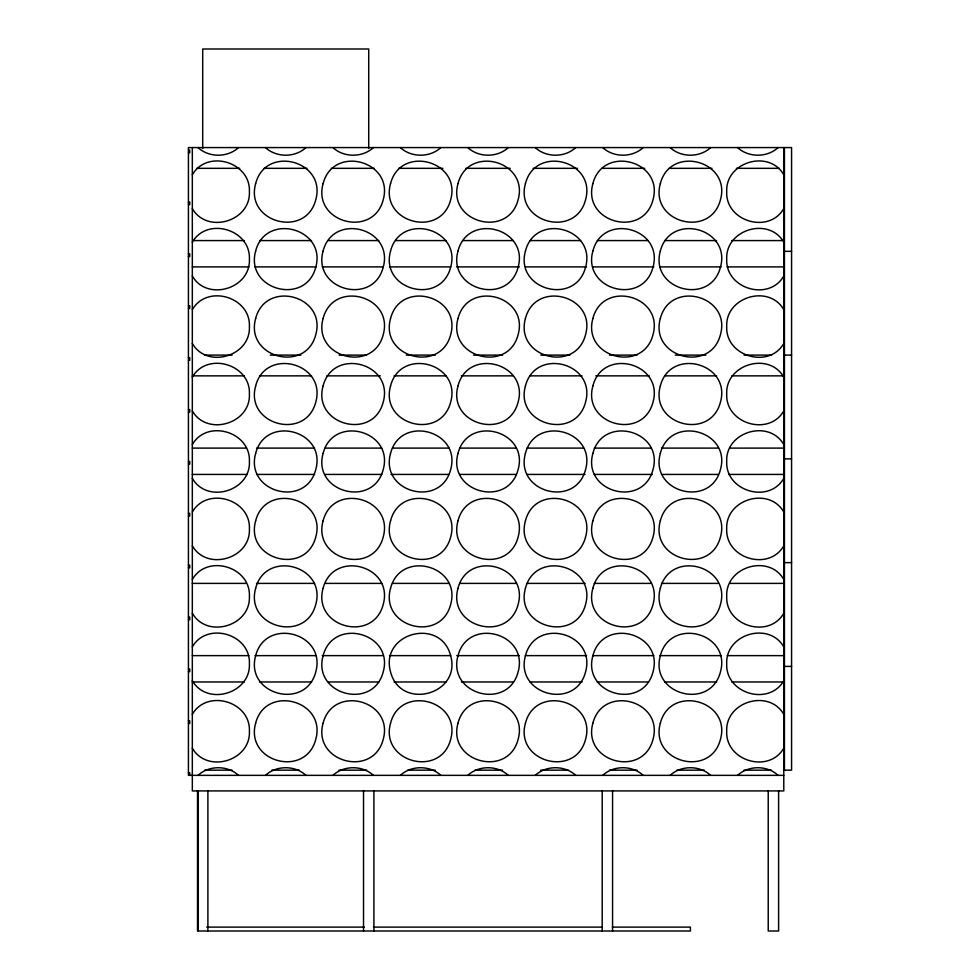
<?xml version="1.0" encoding="UTF-8"?>
<svg xmlns="http://www.w3.org/2000/svg" width="980" height="980" viewBox="0 0 980 980"><rect width="100%" height="100%" fill="white"/><g stroke="black" fill="none" stroke-linecap="round" stroke-linejoin="round"><path stroke-width="1.47" d="M192.325 174.783C207.123 148.936 250.807 161.994 249.398 191.676C250.807 221.358 207.123 234.416 192.325 208.569M192.325 242.232C207.123 216.384 250.807 229.443 249.398 259.124C250.807 288.806 207.123 301.865 192.325 276.017M192.325 309.68C207.123 283.832 250.807 296.891 249.398 326.573C250.807 356.255 207.123 369.313 192.325 343.466M192.325 377.129C207.123 351.281 250.807 364.34 249.398 394.021C250.807 423.703 207.123 436.762 192.325 410.914M192.325 444.577C207.123 418.717 250.807 431.776 249.398 461.47C250.807 491.152 207.123 504.21 192.325 478.35M192.325 512.026C207.123 486.166 250.807 499.224 249.398 528.906C250.807 558.6 207.123 571.659 192.325 545.799M192.325 579.462C207.123 553.614 250.807 566.673 249.398 596.355C250.807 626.036 207.123 639.095 192.325 613.247M192.325 646.91C207.123 621.063 250.807 634.121 249.398 663.803C250.807 693.485 207.123 706.543 192.325 680.696M192.325 714.359C207.123 688.511 250.807 701.57 249.398 731.252C250.807 760.933 207.123 773.992 192.325 748.144M783.78 208.569C768.982 234.416 725.298 221.358 726.719 191.676C725.298 161.994 768.982 148.936 783.78 174.783M783.78 276.017C768.982 301.865 725.298 288.806 726.719 259.124C725.298 229.443 768.982 216.384 783.78 242.232M783.78 343.466C768.982 369.313 725.298 356.255 726.719 326.573C725.298 296.891 768.982 283.832 783.78 309.68M783.78 410.914C768.982 436.762 725.298 423.703 726.719 394.021C725.298 364.34 768.982 351.281 783.78 377.129M783.78 478.35C768.982 504.21 725.298 491.152 726.719 461.47C725.298 431.776 768.982 418.717 783.78 444.577M783.78 545.799C768.982 571.659 725.298 558.6 726.719 528.906C725.298 499.224 768.982 486.166 783.78 512.026M783.78 613.247C768.982 639.095 725.298 626.036 726.719 596.355C725.298 566.673 768.982 553.614 783.78 579.462M783.78 680.696C768.982 706.543 725.298 693.485 726.719 663.803C725.298 634.121 768.982 621.063 783.78 646.91M783.78 748.144C768.982 773.992 725.298 760.933 726.719 731.252C725.298 701.57 768.982 688.511 783.78 714.359M238.532 147.576C227.544 157.731 208.985 157.731 197.997 147.576M305.981 147.576C294.992 157.731 276.434 157.731 265.445 147.576M373.429 147.576C362.441 157.731 343.882 157.731 332.894 147.576M440.877 147.576C429.889 157.731 411.33 157.731 400.33 147.576M508.326 147.576C497.338 157.731 478.779 157.731 467.779 147.576M575.774 147.576C564.774 157.731 546.227 157.731 535.227 147.576M643.223 147.576C632.223 157.731 613.676 157.731 602.676 147.576M710.672 147.576C699.671 157.731 681.112 157.731 670.124 147.576M778.12 147.576C767.12 157.731 748.561 157.731 737.573 147.576M197.997 775.352C208.985 765.196 227.544 765.196 238.532 775.352M265.445 775.352C276.434 765.196 294.992 765.196 305.981 775.352M332.894 775.352C343.882 765.196 362.441 765.196 373.429 775.352M400.33 775.352C411.33 765.196 429.889 765.196 440.877 775.352M467.779 775.352C478.779 765.196 497.338 765.196 508.326 775.352M535.227 775.352C546.227 765.196 564.774 765.196 575.774 775.352M602.676 775.352C613.676 765.196 632.223 765.196 643.223 775.352M670.124 775.352C681.112 765.196 699.671 765.196 710.672 775.352M737.573 775.352C748.561 765.196 767.12 765.196 778.12 775.352M188.43 150.173L189.728 150.173L189.728 152.77L188.43 152.77M196.907 168.327L239.708 168.327M264.159 168.327L306.948 168.327M331.399 168.327L374.201 168.327M398.652 168.327L442.972 168.327M465.892 168.327L510.213 168.327M533.145 168.327L577.465 168.327M601.916 168.327L644.705 168.327M669.156 168.327L711.958 168.327M736.409 168.327L779.198 168.327M188.43 202.052L189.728 202.052L189.728 204.649L188.43 204.649M193.856 240.578L244.29 240.578M259.565 240.578L311.53 240.578M328.349 240.578L378.782 240.578M395.589 240.578L446.023 240.578M462.842 240.578L513.275 240.578M530.082 240.578L580.515 240.578M597.335 240.578L647.768 240.578M664.575 240.578L716.539 240.578M731.815 240.578L782.261 240.578M783.78 251.346L791.571 251.346M188.43 253.93L189.728 253.93L189.728 256.527L188.43 256.527M192.325 266.903L248.871 266.903M254.984 266.903L316.124 266.903M322.236 266.903L383.364 266.903M389.477 266.903L450.616 266.903M456.729 266.903L519.388 266.903M525.501 266.903L586.628 266.903M592.741 266.903L653.88 266.903M659.993 266.903L721.121 266.903M727.234 266.903L783.78 266.903M188.43 305.821L189.728 305.821L189.728 308.406L188.43 308.406M204.55 355.103L232.064 355.103M270.272 355.103L300.836 355.103M339.043 355.103L366.557 355.103M406.284 355.103L435.328 355.103M473.536 355.103L502.569 355.103M540.776 355.103L569.821 355.103M609.56 355.103L637.061 355.103M675.269 355.103L705.845 355.103M744.053 355.103L771.554 355.103M783.78 355.103L791.571 355.103M188.43 357.7L189.728 357.7L189.728 360.297L188.43 360.297M192.325 375.855L244.29 375.855M259.565 375.855L311.53 375.855M326.818 375.855L380.313 375.855M394.058 375.855L446.023 375.855M461.31 375.855L513.275 375.855M530.082 375.855L582.047 375.855M595.803 375.855L649.287 375.855M664.575 375.855L716.539 375.855M731.815 375.855L783.78 375.855M188.43 409.579L189.728 409.579L189.728 412.176L188.43 412.176M192.325 448.105L245.821 448.105M256.515 448.105L314.592 448.105M325.287 448.105L381.833 448.105M392.539 448.105L449.085 448.105M459.779 448.105L516.325 448.105M527.032 448.105L583.578 448.105M594.272 448.105L650.818 448.105M661.524 448.105L718.071 448.105M730.296 448.105L783.78 448.105M783.78 458.873L791.571 458.873M188.43 461.47L189.728 461.47L189.728 464.055L188.43 464.055M192.325 474.43L247.34 474.43M256.515 474.43L314.592 474.43M325.287 474.43L381.833 474.43M391.008 474.43L449.085 474.43M459.779 474.43L516.325 474.43M527.032 474.43L585.097 474.43M594.272 474.43L652.349 474.43M661.524 474.43L718.071 474.43M728.765 474.43L783.78 474.43M188.43 513.349L189.728 513.349L189.728 515.946L188.43 515.946M783.78 562.63L791.571 562.63M188.43 565.227L189.728 565.227L189.728 567.824L188.43 567.824M192.325 583.394L245.821 583.394M256.515 583.394L314.592 583.394M325.287 583.394L381.833 583.394M392.539 583.394L449.085 583.394M459.779 583.394L516.325 583.394M527.032 583.394L585.097 583.394M594.272 583.394L650.818 583.394M661.524 583.394L718.071 583.394M730.296 583.394L783.78 583.394M188.43 617.106L189.728 617.106L189.728 619.703L188.43 619.703M192.325 655.632L248.871 655.632M254.984 655.632L316.124 655.632M322.236 655.632L383.364 655.632M389.477 655.632L450.616 655.632C461.715 694.6 400.6 711.076 390.542 671.864C379.677 632.933 440.608 616.604 450.678 655.755M456.729 655.632L519.388 655.632M525.501 655.632L586.628 655.632M592.741 655.632L653.88 655.632M659.993 655.632L721.121 655.632M727.234 655.632L783.78 655.632M783.78 666.4L791.571 666.4M188.43 668.997L189.728 668.997L189.728 671.594L188.43 671.594M192.325 681.97L244.29 681.97M259.565 681.97L311.53 681.97M328.349 681.97L378.782 681.97M394.058 681.97L446.023 681.97M461.31 681.97L513.275 681.97M530.082 681.97L582.047 681.97M597.335 681.97L647.768 681.97M664.575 681.97L716.539 681.97M731.815 681.97L783.78 681.97M188.43 720.876L189.728 720.876L189.728 723.473L188.43 723.473M204.55 770.17L232.064 770.17M271.803 770.17L299.304 770.17M339.043 770.17L366.557 770.17M407.815 770.17L435.328 770.17M475.067 770.17L502.569 770.17M540.776 770.17L568.29 770.17M609.56 770.17L637.061 770.17M676.8 770.17L704.314 770.17M744.053 770.17L771.554 770.17M783.78 770.17L791.571 770.17L791.571 147.576L188.43 147.576L188.43 775.352L783.78 775.352M188.43 772.755L189.728 772.755L189.728 775.352M206.694 927.105L364.364 927.105M373.539 927.105L601.61 927.105M612.329 927.105L690.398 927.105L690.398 931L197.519 931L197.519 790.615M784.429 147.576L784.429 770.17M783.78 147.576L783.78 790.921L192.325 790.921L192.325 147.576M778.598 790.615L778.598 931L768.222 931L768.222 790.615M612.574 790.615L612.574 931M602.198 790.615L602.198 931M373.919 790.615L373.919 931M368.725 148.531L368.725 49L202.701 49L202.701 148.531M363.531 790.615L363.531 931M207.895 790.615L207.895 931M198.291 790.921L198.291 931M255.645 183.615C244.78 222.558 305.723 238.875 315.781 199.736C326.646 160.806 265.703 144.477 255.645 183.615M255.645 251.064C244.78 289.994 305.723 306.324 315.781 267.185C326.646 228.242 265.703 211.925 255.645 251.064M255.645 318.512C244.78 357.443 305.723 373.772 315.781 334.633C326.646 295.691 265.703 279.374 255.645 318.512M255.645 385.961C244.78 424.891 305.723 441.221 315.781 402.07C326.646 363.139 265.703 346.81 255.645 385.961M255.645 453.409C244.78 492.34 305.723 508.669 315.781 469.518C326.646 430.588 265.703 414.258 255.645 453.409M255.645 520.858C244.78 559.788 305.723 576.118 315.781 536.966C326.646 498.036 265.703 481.707 255.645 520.858M255.645 588.306C244.78 627.237 305.723 643.566 315.781 604.415C326.646 565.485 265.703 549.155 255.645 588.306M255.645 655.755C244.78 694.685 305.723 711.014 315.781 671.864C326.646 632.933 265.703 616.604 255.645 655.755M323.094 183.615C312.228 222.558 373.172 238.875 383.229 199.736C394.083 160.806 333.151 144.477 323.094 183.615M255.645 723.191C244.78 762.134 305.723 778.451 315.781 739.312C326.646 700.382 265.703 684.052 255.645 723.191M323.094 251.064C312.228 289.994 373.172 306.324 383.229 267.185C394.083 228.242 333.151 211.925 323.094 251.064M323.094 318.512C312.228 357.443 373.172 373.772 383.229 334.633C394.083 295.691 333.151 279.374 323.094 318.512M323.094 385.961C312.228 424.891 373.172 441.221 383.229 402.07C394.083 363.139 333.151 346.81 323.094 385.961M323.094 453.409C312.228 492.34 373.172 508.669 383.229 469.518C394.083 430.588 333.151 414.258 323.094 453.409M323.094 520.858C312.228 559.788 373.172 576.118 383.229 536.966C394.083 498.036 333.151 481.707 323.094 520.858M323.094 588.306C312.228 627.237 373.172 643.566 383.229 604.415C394.083 565.485 333.151 549.155 323.094 588.306M323.094 655.755C312.228 694.685 373.172 711.014 383.229 671.864C394.083 632.933 333.151 616.604 323.094 655.755M390.542 183.615C379.677 222.558 440.608 238.875 450.678 199.736C461.531 160.806 400.6 144.477 390.542 183.615M323.094 723.191C312.228 762.134 373.172 778.451 383.229 739.312C394.083 700.382 333.151 684.052 323.094 723.191M390.542 251.064C379.677 289.994 440.608 306.324 450.678 267.185C461.531 228.242 400.6 211.925 390.542 251.064M390.542 318.512C379.677 357.443 440.608 373.772 450.678 334.633C461.531 295.691 400.6 279.374 390.542 318.512M390.542 385.961C379.677 424.891 440.608 441.221 450.678 402.07C461.531 363.139 400.6 346.81 390.542 385.961M390.542 453.409C379.677 492.34 440.608 508.669 450.678 469.518C461.531 430.588 400.6 414.258 390.542 453.409M390.542 520.858C379.677 559.788 440.608 576.118 450.678 536.966C461.531 498.036 400.6 481.707 390.542 520.858M390.542 588.306C379.677 627.237 440.608 643.566 450.678 604.415C461.531 565.485 400.6 549.155 390.542 588.306M457.991 183.615C447.125 222.558 508.057 238.875 518.126 199.736C528.98 160.806 468.048 144.477 457.991 183.615M390.542 723.191C379.677 762.134 440.608 778.451 450.678 739.312C461.531 700.382 400.6 684.052 390.542 723.191M457.991 251.064C447.125 289.994 508.057 306.324 518.126 267.185C528.98 228.242 468.048 211.925 457.991 251.064M457.991 318.512C447.125 357.443 508.057 373.772 518.126 334.633C528.98 295.691 468.048 279.374 457.991 318.512M457.991 385.961C447.125 424.891 508.057 441.221 518.126 402.07C528.98 363.139 468.048 346.81 457.991 385.961M457.991 453.409C447.125 492.34 508.057 508.669 518.126 469.518C528.98 430.588 468.048 414.258 457.991 453.409M457.991 520.858C447.125 559.788 508.057 576.118 518.126 536.966C528.98 498.036 468.048 481.707 457.991 520.858M457.991 588.306C447.125 627.237 508.057 643.566 518.126 604.415C528.98 565.485 468.048 549.155 457.991 588.306M457.991 655.755C447.125 694.685 508.057 711.014 518.126 671.864C528.98 632.933 468.048 616.604 457.991 655.755M525.427 183.615C514.574 222.558 575.505 238.875 585.575 199.736C596.428 160.806 535.496 144.477 525.427 183.615M457.991 723.191C447.125 762.134 508.057 778.451 518.126 739.312C528.98 700.382 468.048 684.052 457.991 723.191M525.427 251.064C514.574 289.994 575.505 306.324 585.575 267.185C596.428 228.242 535.496 211.925 525.427 251.064M525.427 318.512C514.574 357.443 575.505 373.772 585.575 334.633C596.428 295.691 535.496 279.374 525.427 318.512M525.427 385.961C514.574 424.891 575.505 441.221 585.575 402.07C596.428 363.139 535.496 346.81 525.427 385.961M525.427 453.409C514.574 492.34 575.505 508.669 585.575 469.518C596.428 430.588 535.496 414.258 525.427 453.409M525.427 520.858C514.574 559.788 575.505 576.118 585.575 536.966C596.428 498.036 535.496 481.707 525.427 520.858M525.427 588.306C514.574 627.237 575.505 643.566 585.575 604.415C596.428 565.485 535.496 549.155 525.427 588.306M525.427 655.755C514.574 694.685 575.505 711.014 585.575 671.864C596.428 632.933 535.496 616.604 525.427 655.755M592.876 183.615C582.022 222.558 642.954 238.875 653.023 199.736C663.877 160.806 602.945 144.477 592.876 183.615M525.427 723.191C514.574 762.134 575.505 778.451 585.575 739.312C596.428 700.382 535.496 684.052 525.427 723.191M592.876 251.064C582.022 289.994 642.954 306.324 653.023 267.185C663.877 228.242 602.945 211.925 592.876 251.064M592.876 318.512C582.022 357.443 642.954 373.772 653.023 334.633C663.877 295.691 602.945 279.374 592.876 318.512M592.876 385.961C582.022 424.891 642.954 441.221 653.023 402.07C663.877 363.139 602.945 346.81 592.876 385.961M592.876 453.409C582.022 492.34 642.954 508.669 653.023 469.518C663.877 430.588 602.945 414.258 592.876 453.409M592.876 520.858C582.022 559.788 642.954 576.118 653.023 536.966C663.877 498.036 602.945 481.707 592.876 520.858M592.876 588.306C582.022 627.237 642.954 643.566 653.023 604.415C663.877 565.485 602.945 549.155 592.876 588.306M592.876 655.755C582.022 694.685 642.954 711.014 653.023 671.864C663.877 632.933 602.945 616.604 592.876 655.755M660.324 183.615C649.471 222.558 710.402 238.875 720.459 199.736C731.325 160.806 670.394 144.477 660.324 183.615M592.876 723.191C582.022 762.134 642.954 778.451 653.023 739.312C663.877 700.382 602.945 684.052 592.876 723.191M660.324 251.064C649.471 289.994 710.402 306.324 720.459 267.185C731.325 228.242 670.394 211.925 660.324 251.064M660.324 318.512C649.471 357.443 710.402 373.772 720.459 334.633C731.325 295.691 670.394 279.374 660.324 318.512M660.324 385.961C649.471 424.891 710.402 441.221 720.459 402.07C731.325 363.139 670.394 346.81 660.324 385.961M660.324 453.409C649.471 492.34 710.402 508.669 720.459 469.518C731.325 430.588 670.394 414.258 660.324 453.409M660.324 520.858C649.471 559.788 710.402 576.118 720.459 536.966C731.325 498.036 670.394 481.707 660.324 520.858M660.324 588.306C649.471 627.237 710.402 643.566 720.459 604.415C731.325 565.485 670.394 549.155 660.324 588.306M660.324 655.755C649.471 694.685 710.402 711.014 720.459 671.864C731.325 632.933 670.394 616.604 660.324 655.755M660.324 723.191C649.471 762.134 710.402 778.451 720.459 739.312C731.325 700.382 670.394 684.052 660.324 723.191"/></g></svg>
